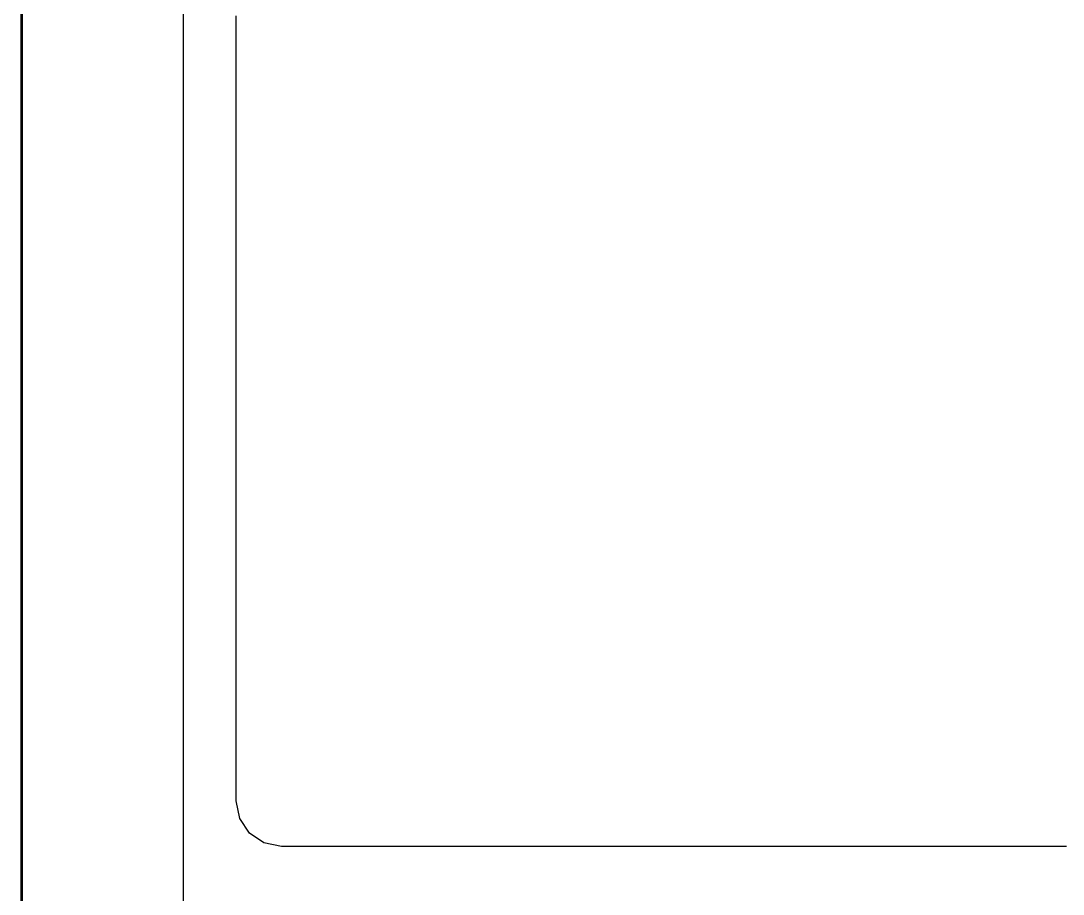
# Model space of a CAD drawing. Extents: x 1 to 47.7, y 0.2 to 35.
# Drawn here: x 5.946 to 7.778, y 11.121 to 12.656 of the extents above; entities that cross this region are included whole.
import ezdxf

# ---------------------------------------------------------------- set-up
doc = ezdxf.new("R2010")
doc.units = 0
doc.header["$MEASUREMENT"] = 0
for name, color, linetype in [('4_1__4U__UP_TO_ONE_IO_BOAR', 7, 'CONTINUOUS'), ('4_2__4U__FRONT_PANEL_W_24_', 7, 'CONTINUOUS'), ('5_1___24__TARGET_LEDS___12', 7, 'CONTINUOUS')]:
    doc.layers.add(name, color=color, linetype=linetype)

msp = doc.modelspace()

# ---------------------------------------------------------------- linework, layer by layer
at = {"layer": '4_1__4U__UP_TO_ONE_IO_BOAR'}
for points in [[(5.948, 12.7988), (5.948, 12.6361), (5.948, 12.4734), (5.948, 12.312), (5.948, 12.2322), (5.948, 12.1531), (5.948, 12.075), (5.948, 11.9981), (5.948, 11.9224), (5.948, 11.8481), (5.948, 11.7754), (5.948, 11.7045), (5.948, 11.6355), (5.948, 11.5686), (5.948, 11.5038), (5.948, 11.4415), (5.948, 11.3817), (5.948, 11.3246), (5.948, 11.2704), (5.948, 11.2444), (5.948, 11.2192), (5.948, 11.1948), (5.948, 11.1712), (5.948, 11.1484), (5.948, 11.1265), (5.948, 11.1055)], [(7.7842, 11.205), (7.5268, 11.205), (7.2775, 11.205), (7.1584, 11.205), (7.0444, 11.205), (6.9364, 11.205), (6.8355, 11.205), (6.7427, 11.205), (6.659, 11.205), (6.5853, 11.205), (6.5228, 11.205), (6.4725, 11.205), (6.4522, 11.205), (6.4353, 11.205), (6.4219, 11.205), (6.4122, 11.205), (6.4063, 11.205), (6.4043, 11.205), (6.3731, 11.2113), (6.3477, 11.2285), (6.3305, 11.2539), (6.3243, 11.285), (6.3243, 11.287), (6.3243, 11.293), (6.3243, 11.3027), (6.3243, 11.316), (6.3243, 11.3329), (6.3243, 11.3533), (6.3243, 11.4036), (6.3243, 11.4661), (6.3243, 11.5397), (6.3243, 11.6235), (6.3243, 11.7163), (6.3243, 11.8172), (6.3243, 11.9252), (6.3243, 12.0392), (6.3243, 12.1583), (6.3243, 12.4076), (6.3243, 12.665)]]:
    msp.add_lwpolyline(points, dxfattribs=at)
at = {"layer": '4_2__4U__FRONT_PANEL_W_24_'}
for points in [[(6.232, 11.0649), (6.232, 11.1782), (6.232, 11.2964), (6.232, 11.5439), (6.232, 11.7995), (6.232, 12.055), (6.232, 12.3025), (6.232, 12.4207), (6.232, 12.534), (6.232, 12.6412), (6.232, 12.7413)], [(5.9458, 12.7054), (5.9458, 12.5886), (5.9458, 12.4701), (5.9458, 12.3501), (5.9458, 12.2289), (5.9458, 11.9839), (5.9458, 11.7369), (5.9458, 11.49), (5.9458, 11.245), (5.9458, 11.1238), (5.9458, 11.0038)]]:
    msp.add_lwpolyline(points, dxfattribs=at)
at = {"layer": '5_1___24__TARGET_LEDS___12'}
for points in [[(6.232, 11.0649), (6.232, 11.1782), (6.232, 11.2964), (6.232, 11.5439), (6.232, 11.7995), (6.232, 12.055), (6.232, 12.3025), (6.232, 12.4207), (6.232, 12.534), (6.232, 12.6412), (6.232, 12.7413)], [(5.9458, 12.7054), (5.9458, 12.5886), (5.9458, 12.4701), (5.9458, 12.3501), (5.9458, 12.2289), (5.9458, 12.1068), (5.9458, 11.9839), (5.9458, 11.7369), (5.9458, 11.49), (5.9458, 11.3671), (5.9458, 11.245), (5.9458, 11.1238), (5.9458, 11.0038)]]:
    msp.add_lwpolyline(points, dxfattribs=at)

doc.saveas('drawing.dxf')
